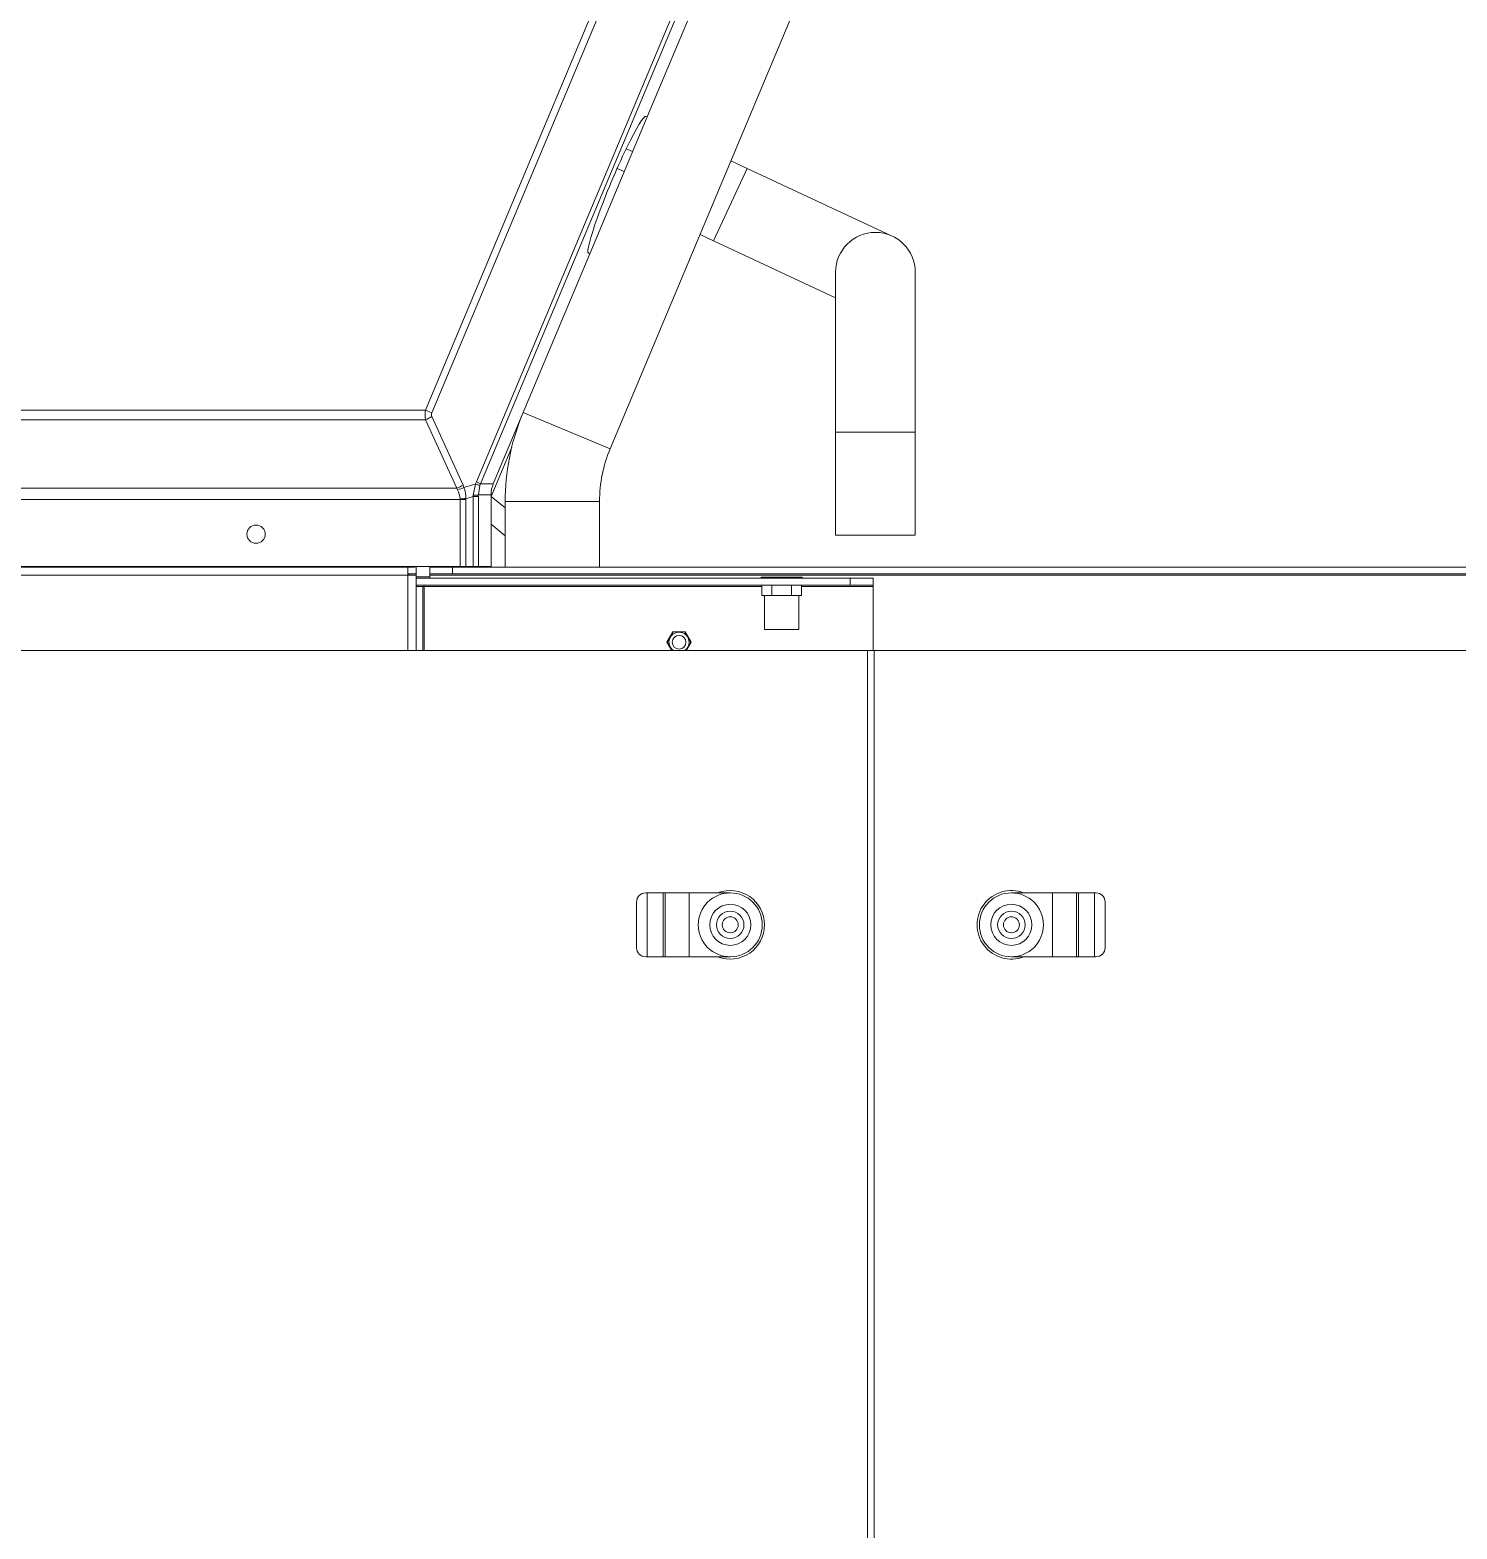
# Model space of a CAD drawing. Header units: millimetres. Extents: x 113490 to 142599, y -20467 to 115.
# Drawn here: x 133647 to 134272, y -7723 to -7067 of the extents above; entities that cross this region are included whole.
import ezdxf

# ---------------------------------------------------------------- set-up
doc = ezdxf.new("R2010")
doc.units = ezdxf.units.MM
doc.layers.add('DV1_0', color=7, linetype='Continuous')

msp = doc.modelspace()

# ---------------------------------------------------------------- linework, layer by layer
at = {"layer": 'DV1_0', "color": 7, "linetype": 'Continuous', "lineweight": 20}
for p, q in [((133842.65, -7265.15), (134270.26, -6245.4)), ((133820.38, -7233.65), (134232.36, -6251.19)), ((133823.15, -7234.81), (134235.13, -6252.35)), ((133844.48, -7265.92), (134270.26, -6250.54)), ((133961.19, -7127.97), (133946.45, -7159.6)), ((133820.38, -7233.65), (133532.14, -7233.65)), ((133820.38, -7233.65), (133823.15, -7234.81)), ((133836.83, -7266.48), (133823.14, -7236.5)), ((133901.17, -7250.69), (133863.14, -7234.75)), ((133820.38, -7237.88), (133532.15, -7237.88)), ((133834.06, -7267.86), (133820.38, -7237.88)), ((134034.71, -7243.37), (133999.81, -7243.37)), ((133834.06, -7267.86), (133528.27, -7267.86)), ((133841.24, -7270.91), (133842.29, -7266.09)), ((133842.65, -7265.15), (133844.48, -7265.92)), ((133843.51, -7270.82), (133844.2, -7266.63)), ((133850.07, -7265.92), (133844.48, -7265.92)), ((133835.53, -7272.74), (133528.27, -7272.74)), ((133835.53, -7302.18), (133835.53, -7272.74)), ((133835.53, -7272.74), (133838.06, -7272.74)), ((133838.06, -7302.18), (133838.06, -7272.74)), ((133841.22, -7271.49), (133843.51, -7271.49)), ((133841.22, -7302.18), (133841.22, -7271.49)), ((133849.08, -7270.82), (133843.51, -7270.82)), ((133843.51, -7302.18), (133843.51, -7271.49)), ((133896.55, -7273.65), (133855.29, -7273.65)), ((133545.86, -7305.97), (133812.66, -7305.97)), ((133812.66, -7305.97), (133812.66, -7338.97)), ((133822.26, -7306.61), (133816.26, -7306.61)), ((134727.26, -7305.97), (133822.26, -7305.97)), ((133819.86, -7310.87), (133967.6, -7310.87)), ((133819.86, -7338.97), (133819.86, -7310.87)), ((133984.92, -7310.87), (134016.26, -7310.87)), ((133917.34, -7444.97), (133917.34, -7472.97)), ((133924.41, -7444.97), (133924.41, -7472.97)), ((133925.28, -7444.97), (133925.28, -7472.97)), ((133935.76, -7444.97), (133935.76, -7472.97)), ((134094.76, -7472.97), (134094.76, -7444.97)), ((134105.25, -7472.97), (134105.25, -7444.97)), ((134106.11, -7472.97), (134106.11, -7444.97)), ((134113.18, -7472.97), (134113.18, -7444.97))]:
    msp.add_line(p, q, dxfattribs=at)
at = {"layer": 'DV1_0', "color": 7, "linetype": 'Continuous', "lineweight": 15}
for p, q in [((134270.26, -6263.87), (133917.38, -7105.39)), ((133901.17, -7250.69), (134258.22, -6399.23)), ((133917.37, -7105.38), (133892.25, -7165.28)), ((133917.38, -7105.39), (133916.82, -7105.13)), ((133911.04, -7120.47), (133908.2, -7119.28)), ((133961.19, -7127.97), (133954.03, -7124.63)), ((133904.23, -7127.94), (133907.36, -7129.25)), ((134024.64, -7157.55), (133961.19, -7127.97)), ((133940.53, -7156.84), (133946.45, -7159.6)), ((133946.45, -7159.6), (133999.81, -7184.49)), ((133892.27, -7165.29), (133850.07, -7265.92)), ((133892.27, -7165.29), (133891.7, -7165.02)), ((133999.81, -7173.37), (133999.81, -7243.37)), ((134034.71, -7243.37), (134034.71, -7173.37)), ((133999.81, -7243.37), (133999.81, -7288.37)), ((134034.71, -7288.37), (134034.71, -7243.37)), ((133849.08, -7271.48), (133858.14, -7249.88)), ((133849.08, -7302.18), (133849.08, -7270.82)), ((133855.29, -7276.45), (133849.08, -7271.48)), ((133855.29, -7273.65), (133855.29, -7302.37)), ((133896.55, -7302.37), (133896.55, -7273.65)), ((133849.08, -7283.67), (133855.29, -7288.64)), ((134034.71, -7288.37), (133999.81, -7288.37)), ((133835.53, -7302.18), (133516.99, -7302.18)), ((133775.26, -7302.37), (133583.26, -7302.37)), ((133775.26, -7302.18), (133775.26, -7302.37)), ((133775.26, -7302.37), (133779.86, -7302.37)), ((133776.26, -7302.37), (133776.26, -7302.18)), ((133815.36, -7302.37), (133779.86, -7302.37)), ((133812.66, -7302.37), (133812.66, -7305.97)), ((133816.26, -7302.37), (133816.26, -7305.37)), ((133822.26, -7302.37), (133832.26, -7302.37)), ((133822.26, -7305.37), (133822.26, -7302.37)), ((134717.26, -7302.37), (133832.26, -7302.37)), ((133832.26, -7302.37), (133832.26, -7305.37)), ((133835.53, -7302.18), (133838.06, -7302.18)), ((133841.22, -7302.18), (133838.06, -7302.18)), ((133841.22, -7302.18), (133843.51, -7302.18)), ((133849.08, -7302.18), (133843.51, -7302.18)), ((133813.26, -7305.37), (133812.66, -7305.37)), ((133812.66, -7305.37), (133816.26, -7305.37)), ((133812.66, -7305.97), (133816.26, -7305.97)), ((133816.26, -7305.37), (133813.26, -7305.37)), ((133813.26, -7305.37), (133813.26, -7305.97)), ((133816.26, -7305.37), (133816.26, -7305.97)), ((133816.26, -7305.97), (133816.26, -7338.97)), ((133816.26, -7307.27), (134006.26, -7307.27)), ((133822.26, -7305.97), (133822.26, -7305.37)), ((133832.26, -7305.37), (133822.26, -7305.37)), ((133822.26, -7307.27), (133822.26, -7305.97)), ((134717.26, -7305.37), (133832.26, -7305.37)), ((133967.26, -7307.27), (133967.26, -7306.77)), ((133967.26, -7306.77), (133971.76, -7306.77)), ((133971.76, -7307.27), (133971.76, -7306.77)), ((133971.76, -7306.77), (133980.76, -7306.77)), ((133980.76, -7307.27), (133980.76, -7306.77)), ((133980.76, -7306.77), (133985.26, -7306.77)), ((133985.26, -7307.27), (133985.26, -7306.77)), ((134006.26, -7310.27), (134006.26, -7307.27)), ((134006.26, -7307.27), (134016.26, -7307.27)), ((134016.26, -7307.27), (134016.26, -7310.27)), ((133816.26, -7310.27), (134006.26, -7310.27)), ((133816.26, -7310.87), (133819.26, -7310.87)), ((133819.26, -7310.87), (133819.86, -7310.87)), ((133819.26, -7338.97), (133819.26, -7310.87)), ((133819.86, -7310.87), (133819.86, -7310.27)), ((133967.6, -7310.27), (133967.6, -7314.77)), ((133967.6, -7314.77), (133969.77, -7314.77)), ((133968.76, -7314.77), (133968.76, -7329.77)), ((133969.77, -7314.77), (133971.93, -7314.77)), ((133971.93, -7310.27), (133971.93, -7314.77)), ((133971.93, -7314.77), (133976.26, -7314.77)), ((133976.26, -7314.77), (133980.59, -7314.77)), ((133980.59, -7310.27), (133980.59, -7314.77)), ((133980.59, -7314.77), (133982.76, -7314.77)), ((133982.76, -7314.77), (133984.92, -7314.77)), ((133983.76, -7329.77), (133983.76, -7314.77)), ((133984.92, -7310.27), (133984.92, -7314.77)), ((134016.26, -7310.27), (134006.26, -7310.27)), ((134016.26, -7310.27), (134016.26, -7310.87)), ((134016.26, -7310.87), (134016.26, -7338.97)), ((133928.68, -7330.68), (133926.03, -7335.27)), ((133926.03, -7335.27), (133928.16, -7338.97)), ((133926.13, -7335.27), (133928.73, -7330.77)), ((133928.27, -7338.97), (133926.13, -7335.27)), ((133933.98, -7330.68), (133928.68, -7330.68)), ((133928.73, -7330.77), (133933.92, -7330.77)), ((133933.92, -7330.77), (133936.52, -7335.27)), ((133936.63, -7335.27), (133933.98, -7330.68)), ((133936.52, -7335.27), (133934.39, -7338.97)), ((133934.49, -7338.97), (133936.63, -7335.27)), ((133968.76, -7329.77), (133983.76, -7329.77)), ((133425.26, -7338.97), (134013.76, -7338.97)), ((134016.76, -7338.97), (134013.76, -7338.97)), ((134013.76, -7338.97), (134013.76, -8178.97)), ((134016.76, -7338.97), (134597.26, -7338.97)), ((134016.76, -7338.97), (134016.76, -8178.97)), ((133916.76, -7444.97), (133917.34, -7444.97)), ((133917.34, -7444.97), (133924.41, -7444.97)), ((133924.41, -7444.97), (133925.28, -7444.97)), ((133925.28, -7444.97), (133935.76, -7444.97)), ((133935.76, -7444.97), (133953.76, -7444.97)), ((134094.76, -7444.97), (134076.76, -7444.97)), ((134105.25, -7444.97), (134094.76, -7444.97)), ((134106.11, -7444.97), (134105.25, -7444.97)), ((134113.18, -7444.97), (134106.11, -7444.97)), ((134113.76, -7444.97), (134113.18, -7444.97)), ((133912.76, -7448.97), (133912.76, -7468.97)), ((134117.76, -7468.97), (134117.76, -7448.97)), ((133916.76, -7472.97), (133917.34, -7472.97)), ((133917.34, -7472.97), (133924.41, -7472.97)), ((133924.41, -7472.97), (133925.28, -7472.97)), ((133925.28, -7472.97), (133935.76, -7472.97)), ((133935.76, -7472.97), (133953.76, -7472.97)), ((134094.76, -7472.97), (134076.76, -7472.97)), ((134105.25, -7472.97), (134094.76, -7472.97)), ((134106.11, -7472.97), (134105.25, -7472.97)), ((134113.18, -7472.97), (134106.11, -7472.97)), ((134113.76, -7472.97), (134113.18, -7472.97))]:
    msp.add_line(p, q, dxfattribs=at)
for centre, radius in [((133746.26, -7287.99), 4), ((133931.33, -7335.27), 3), ((133953.76, -7458.97), 14), ((134076.76, -7458.97), 14), ((133953.76, -7458.97), 6), ((134076.76, -7458.97), 6), ((133953.76, -7458.97), 3.5), ((134076.76, -7458.97), 3.5)]:
    msp.add_circle(centre, radius, dxfattribs=at)
at = {"layer": 'DV1_0', "color": 7, "linetype": 'Continuous', "lineweight": 20}
for centre in [(133953.76, -7458.97), (134076.76, -7458.97)]:
    msp.add_circle(centre, 9, dxfattribs=at)
at = {"layer": 'DV1_0', "color": 7, "linetype": 'Continuous', "lineweight": 15}
for centre, radius, start, end in [((134017.26, -7173.37), 17.45, 0, 180), ((133955.92, -7273.65), 100.63, 158.31232, 180), ((133955.92, -7273.65), 59.37, 157.25, 180), ((133861.86, -7270.85), 12.78, 157.34207, 179.90024), ((133779.86, -7298.77), 3.6, 251.30147, 270), ((133815.36, -7298.77), 3.6, 270, 288.69853), ((133812.66, -7305.97), 0.6, 85.32052, 90), ((133931.33, -7335.27), 4.4, 0, 237.23467), ((133931.33, -7335.27), 4.4, 302.76533, 0), ((133916.76, -7448.97), 4, 90, 180), ((133953.76, -7458.97), 15, 0, 111.03947), ((134076.76, -7458.97), 15, 68.96053, 291.03947), ((134113.76, -7448.97), 4, 0, 90), ((133953.76, -7458.97), 15, 248.96053, 0), ((133916.76, -7468.97), 4, 180, 270), ((134113.76, -7468.97), 4, 270, 0)]:
    msp.add_arc(centre, radius, start, end, dxfattribs=at)
at = {"layer": 'DV1_0', "color": 7, "linetype": 'Continuous', "lineweight": 20}
for centre, radius, start, end in [((133832.5, -7235.78), 12.31, 170.04638, 189.8182), ((133830.04, -7270.66), 4.9, 25.85669, 34.89362), ((133824.65, -7273.29), 10.9, 4.05116, 25.89963), ((133823.7, -7272.33), 14.36, 359.70458, 19.65924), ((133686.97, -7265.94), 154.34, 357.94156, 358.15554)]:
    msp.add_arc(centre, radius, start, end, dxfattribs=at)
at = {"layer": 'DV1_0', "color": 7, "linetype": 'Continuous', "lineweight": 15}
msp.add_ellipse((133904.26, -7135.07), major_axis=(-12.55, -29.95), ratio=0.08742, start_param=3.138131, end_param=6.279724, dxfattribs=at)
at = {"layer": 'DV1_0', "color": 7, "linetype": 'Continuous', "lineweight": 20}
for centre, major_axis, ratio, start_param, end_param in [((133820.38, -7235.34), (-5.46, -2.49), 0.390519, 1.394389, 1.916835), ((133831.37, -7234.73), (8.39, 1.23), 0.477021, 2.861489, 3.27902), ((133834.06, -7265.32), (-5.46, -2.49), 0.390519, 1.394389, 1.916835), ((133834.45, -7266.34), (-5.72, -1.81), 0.350035, 1.460327, 1.961834), ((133829.11, -7271.42), (3.73, 8.9), 0.866025, 5.488826, 5.610008), ((133815.45, -7091.34), (-71.41, -170.29), 0.866025, 0.584178, 0.615457), ((133853.58, -7269.74), (-5.3, -12.63), 0.866025, 4.712369, 4.785222), ((133840.44, -7265.31), (3.78, -1.31), 0.036385, -1.048346, -0.089348), ((133851.29, -7268.86), (-3.5, -8.68), 0.792142, 4.693639, 4.774741), ((133835.52, -7272.4), (-5.99, -0.25), 0.019419, 1.569987, 2.006724), ((133832.28, -7272.74), (0, 3.39), 0.955994, 4.71241, 4.778595), ((133683.48, -6613.94), (0, -680.19), 0.906307, 0.253454, 0.258752), ((133831.34, -7272.74), (0, 7.42), 0.906308, 4.712393, 4.758375), ((133839.53, -7270.82), (4, 0.01), 0.024998, -1.128884, -0.094609), ((133841, -7271.49), (0, 26.57), 0.094445, 4.712423, 4.737354)]:
    msp.add_ellipse(centre, major_axis=major_axis, ratio=ratio, start_param=start_param, end_param=end_param, dxfattribs=at)

doc.saveas('drawing.dxf')
